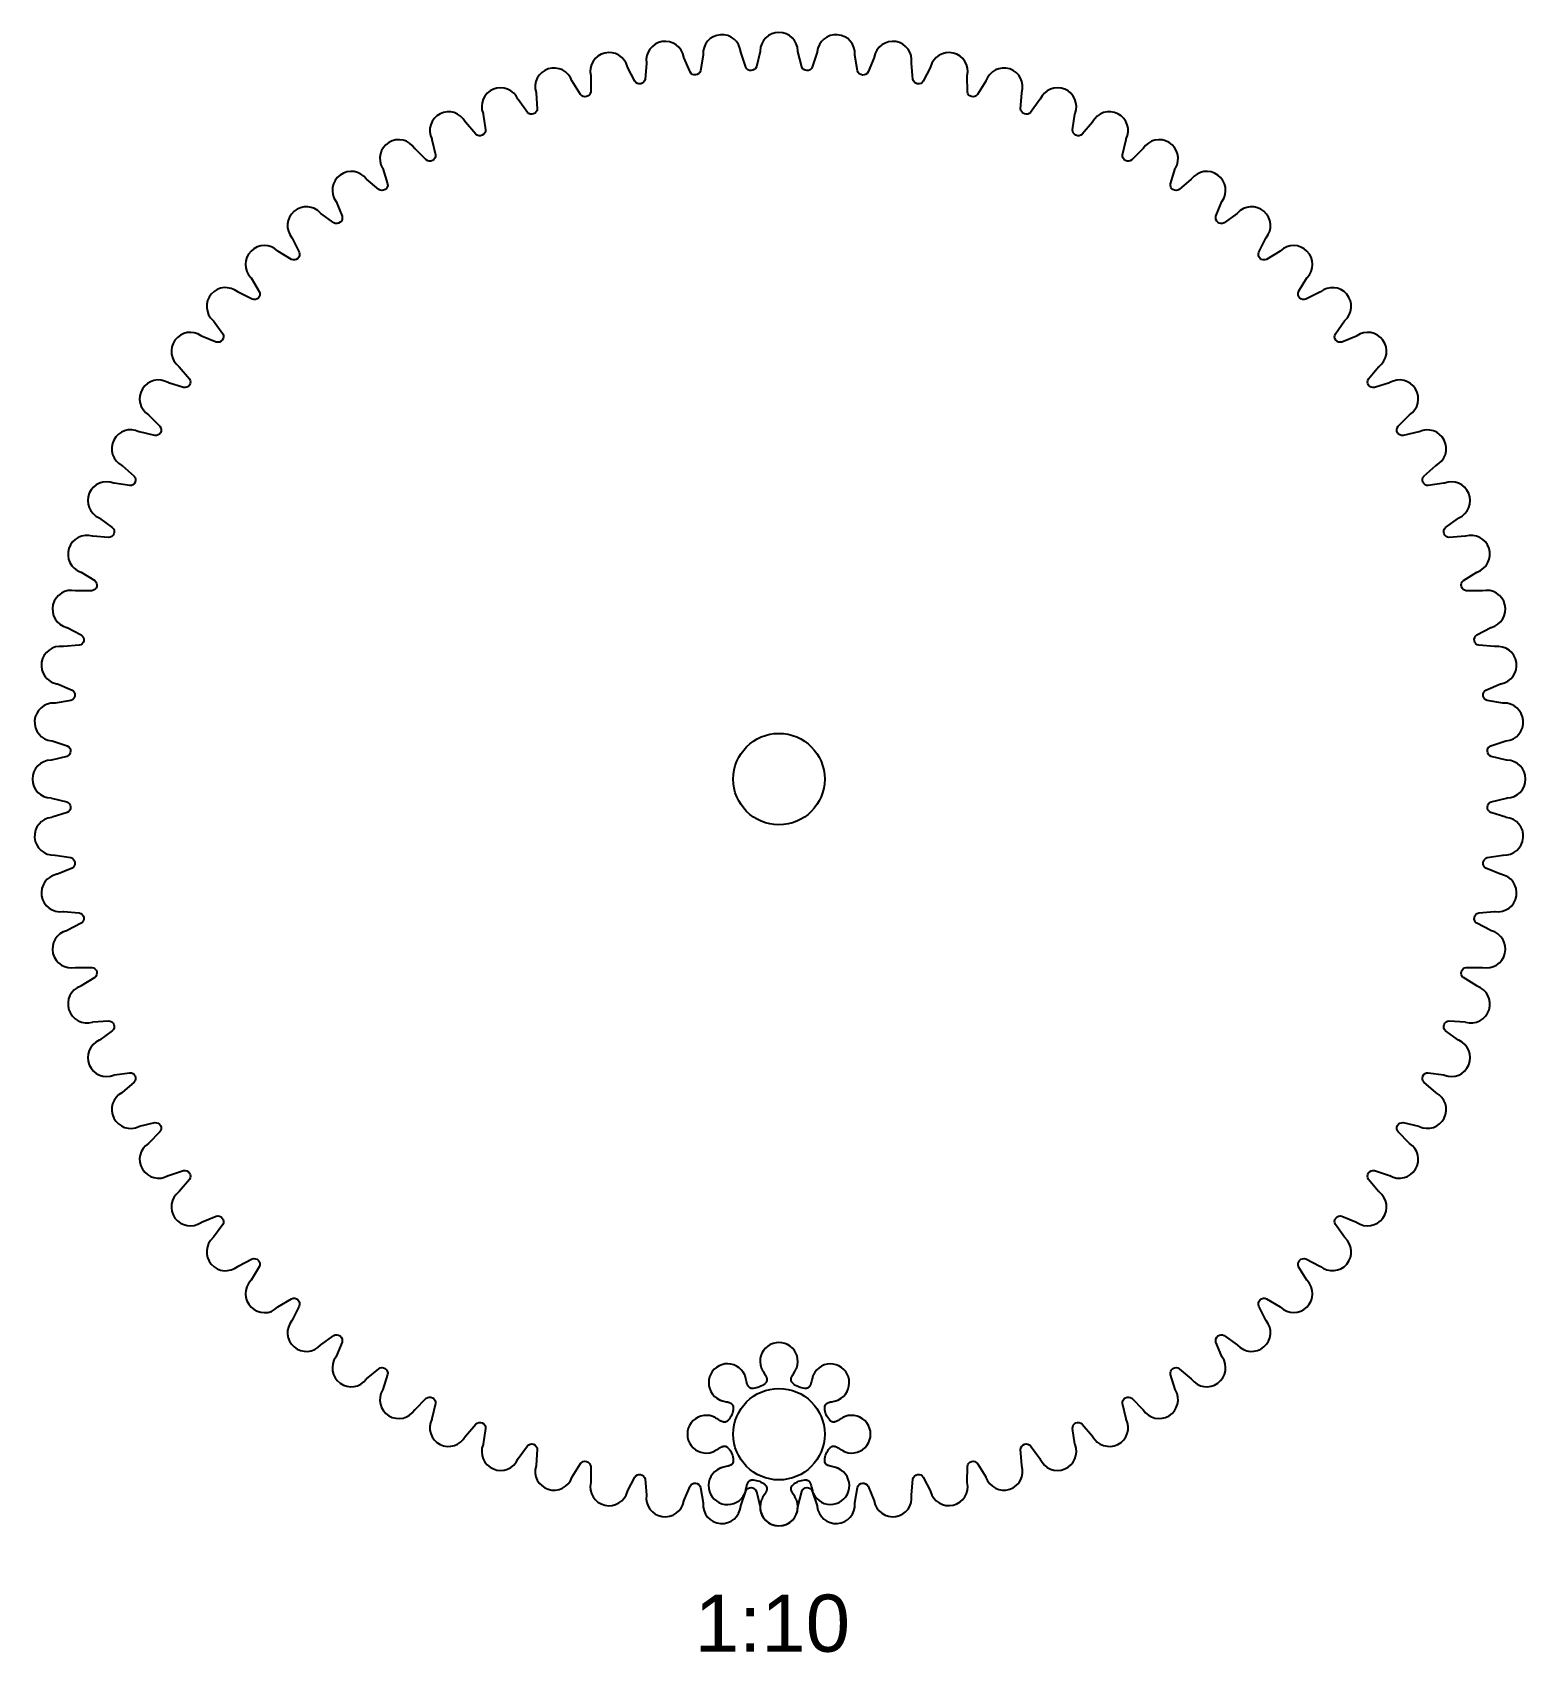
# Model space of a CAD drawing. Extents: x -10 to 1633, y -307 to 264.
# Drawn here: x 834.7 to 965.3, y -5.3 to 136.5 of the extents above; entities that cross this region are included whole.
import ezdxf

# ---------------------------------------------------------------- set-up
doc = ezdxf.new("R2010")
doc.units = 0
doc.layers.add('CNC_FRIENDLY_GEAR_COLLECTI', color=7, linetype='CONTINUOUS')
doc.styles.add('ARIAL_NORMAL', font='txt')

msp = doc.modelspace()

# ---------------------------------------------------------------- linework, layer by layer
at = {"layer": 'CNC_FRIENDLY_GEAR_COLLECTI'}
for points in [[(838.8, 59.44, -0.683393), (838.98, 58.54), (837.75, 57.9), (837.71, 57.89, 0.986273), (838.48, 54.68), (838.53, 54.68), (839.91, 54.67, -0.683393), (840.16, 53.79), (838.99, 53.06), (838.94, 53.04, 0.986273), (839.96, 49.9), (840.01, 49.91), (841.38, 50.01, -0.683393), (841.7, 49.14), (840.59, 48.32), (840.55, 48.3, 0.986273), (841.82, 45.25), (841.86, 45.27), (843.22, 45.47, -0.683393), (843.61, 44.63), (842.57, 43.73), (842.53, 43.71, 0.986273), (844.03, 40.77), (844.07, 40.78), (845.41, 41.1, -0.683393), (845.86, 40.29), (844.9, 39.31), (844.86, 39.28, 0.986273), (846.58, 36.47), (846.62, 36.49), (847.94, 36.9, -0.683393), (848.45, 36.14), (847.56, 35.08), (847.53, 35.05, 0.986273), (849.47, 32.38), (849.51, 32.4), (850.79, 32.92, -0.683393), (851.36, 32.2), (850.56, 31.08), (850.52, 31.04, 0.986273), (852.67, 28.53), (852.7, 28.56), (853.94, 29.18, -0.683393), (854.56, 28.5), (853.85, 27.32), (853.82, 27.28, 0.986273), (856.16, 24.95), (856.19, 24.98), (857.37, 25.69, -0.683393), (858.05, 25.06), (857.43, 23.83), (857.41, 23.79, 0.986273), (859.92, 21.65), (859.95, 21.68), (861.07, 22.48, -0.683393), (861.8, 21.91), (861.28, 20.64), (861.25, 20.6, 0.986273), (863.92, 18.66), (863.95, 18.69), (865.01, 19.58, -0.683393), (865.78, 19.07), (865.36, 17.75), (865.34, 17.71, 0.986273), (868.15, 15.99), (868.18, 16.02), (869.16, 16.99, -0.683393), (869.97, 16.54), (869.66, 15.2), (869.64, 15.15, 0.986273), (872.58, 13.66), (872.6, 13.69), (873.51, 14.74, -0.683393), (874.35, 14.35), (874.14, 12.99), (874.13, 12.94, 0.986273), (877.18, 11.68), (877.2, 11.72), (878.02, 12.83, -0.683393), (878.88, 12.51), (878.78, 11.14), (878.77, 11.09, 0.986273), (881.91, 10.07), (881.93, 10.11), (882.66, 11.28, -0.683393), (883.55, 11.03), (883.56, 9.65), (883.55, 9.61, 0.986273), (886.76, 8.84), (886.77, 8.88), (887.41, 10.1, -0.683393), (888.31, 9.93), (888.43, 8.55), (888.43, 8.51, 0.986273), (891.69, 7.99), (891.7, 8.03), (892.24, 9.3, -0.683393), (893.15, 9.2), (893.38, 7.84), (893.38, 7.79, 0.986273), (896.67, 7.53), (896.68, 7.58), (897.11, 8.88, -0.683393), (898.04, 8.85), (898.37, 7.51), (898.37, 7.46, 0.986273), (901.67, 7.46), (901.68, 7.51), (902.01, 8.85, -0.683393), (902.93, 8.88), (903.37, 7.58), (903.37, 7.53, 0.986273), (906.66, 7.79), (906.66, 7.84), (906.89, 9.2, -0.683393), (907.81, 9.3), (908.34, 8.03), (908.36, 7.99, 0.986273), (911.61, 8.51), (911.61, 8.55), (911.73, 9.93, -0.683393), (912.64, 10.1), (913.27, 8.88), (913.29, 8.84, 0.986273), (916.49, 9.61), (916.49, 9.65), (916.5, 11.03, -0.683393), (917.39, 11.28), (918.11, 10.11), (918.13, 10.07, 0.986273), (921.27, 11.09), (921.26, 11.14), (921.16, 12.51, -0.683393), (922.03, 12.83), (922.85, 11.72), (922.87, 11.68, 0.986273), (925.92, 12.94), (925.91, 12.99), (925.7, 14.35, -0.683393), (926.54, 14.74), (927.44, 13.69), (927.46, 13.66, 0.986273), (930.4, 15.15), (930.39, 15.2), (930.08, 16.54, -0.683393), (930.88, 16.99), (931.86, 16.02), (931.89, 15.99, 0.986273), (934.7, 17.71), (934.69, 17.75), (934.27, 19.07, -0.683393), (935.04, 19.58), (936.09, 18.69), (936.12, 18.66, 0.986273), (938.79, 20.6), (938.77, 20.64), (938.25, 21.91, -0.683393), (938.97, 22.48), (940.1, 21.68), (940.13, 21.65, 0.986273), (942.64, 23.79), (942.61, 23.83), (941.99, 25.06, -0.683393), (942.67, 25.69), (943.85, 24.98), (943.89, 24.95, 0.986273), (946.22, 27.28), (946.19, 27.32), (945.48, 28.5, -0.683393), (946.11, 29.18), (947.34, 28.56), (947.38, 28.53, 0.986273), (949.52, 31.04), (949.49, 31.08), (948.69, 32.2, -0.683393), (949.26, 32.92), (950.54, 32.4), (950.57, 32.38, 0.986273), (952.51, 35.05), (952.48, 35.08), (951.59, 36.14, -0.683393), (952.11, 36.9), (953.42, 36.49), (953.46, 36.47, 0.986273), (955.18, 39.28), (955.15, 39.31), (954.18, 40.29, -0.683393), (954.63, 41.1), (955.98, 40.78), (956.02, 40.77, 0.986273), (957.51, 43.71), (957.48, 43.73), (956.44, 44.63, -0.683393), (956.82, 45.47), (958.19, 45.27), (958.23, 45.25, 0.986273), (959.49, 48.3), (959.45, 48.32), (958.34, 49.14, -0.683393), (958.66, 50.01), (960.04, 49.91), (960.08, 49.9, 0.986273), (961.1, 53.04), (961.06, 53.06), (959.89, 53.79, -0.683393), (960.14, 54.67), (961.52, 54.68), (961.56, 54.68, 0.986273), (962.33, 57.89), (962.29, 57.9), (961.07, 58.54, -0.683393), (961.25, 59.44), (962.62, 59.56), (962.67, 59.56, 0.986273), (963.18, 62.82), (963.14, 62.83), (961.87, 63.37, -0.683393), (961.98, 64.28), (963.34, 64.51), (963.38, 64.51, 0.986273), (963.64, 67.8), (963.6, 67.81), (962.29, 68.24, -0.683393), (962.32, 69.16), (963.66, 69.49), (963.71, 69.5, 0.986273), (963.71, 72.8), (963.66, 72.8), (962.32, 73.14, -0.683393), (962.29, 74.06), (963.6, 74.49), (963.64, 74.5, 0.986273), (963.38, 77.79), (963.34, 77.79), (961.98, 78.02, -0.683393), (961.87, 78.93), (963.14, 79.47), (963.18, 79.48, 0.986273), (962.67, 82.74), (962.62, 82.74), (961.25, 82.86, -0.683393), (961.07, 83.76), (962.29, 84.4), (962.33, 84.41, 0.986273), (961.56, 87.62), (961.52, 87.61), (960.14, 87.63, -0.683393), (959.89, 88.51), (961.06, 89.24), (961.1, 89.26, 0.986273), (960.08, 92.4), (960.04, 92.39), (958.66, 92.29, -0.683393), (958.34, 93.16), (959.45, 93.98), (959.49, 94, 0.986273), (958.23, 97.04), (958.19, 97.03), (956.82, 96.83, -0.683393), (956.44, 97.66), (957.48, 98.57), (957.51, 98.59, 0.986273), (956.02, 101.53), (955.98, 101.52), (954.63, 101.2, -0.683393), (954.18, 102.01), (955.15, 102.99), (955.18, 103.02, 0.986273), (953.46, 105.83), (953.42, 105.81), (952.11, 105.4, -0.683393), (951.59, 106.16), (952.48, 107.22), (952.51, 107.25, 0.986273), (950.57, 109.92), (950.54, 109.89), (949.26, 109.38, -0.683393), (948.69, 110.1), (949.49, 111.22), (949.52, 111.25, 0.986273), (947.38, 113.76), (947.34, 113.74), (946.11, 113.12, -0.683393), (945.48, 113.8), (946.19, 114.98), (946.22, 115.01, 0.986273), (943.89, 117.35), (943.85, 117.32), (942.67, 116.61, -0.683393), (941.99, 117.23), (942.61, 118.47), (942.64, 118.5, 0.986273), (940.13, 120.65), (940.1, 120.62), (938.97, 119.81, -0.683393), (938.25, 120.39), (938.77, 121.66), (938.79, 121.7, 0.986273), (936.12, 123.64), (936.09, 123.61), (935.04, 122.72, -0.683393), (934.27, 123.23), (934.69, 124.55), (934.7, 124.59, 0.986273), (931.89, 126.31), (931.86, 126.28), (930.88, 125.31, -0.683393), (930.08, 125.76), (930.39, 127.1), (930.4, 127.14, 0.986273), (927.46, 128.64), (927.44, 128.6), (926.54, 127.56, -0.683393), (925.7, 127.95), (925.91, 129.31), (925.92, 129.36, 0.986273), (922.87, 130.62), (922.85, 130.58), (922.03, 129.47, -0.683393), (921.16, 129.79), (921.26, 131.16), (921.27, 131.21, 0.986273), (918.13, 132.23), (918.11, 132.19), (917.39, 131.02, -0.683393), (916.5, 131.27), (916.49, 132.65), (916.49, 132.69, 0.986273), (913.29, 133.46), (913.27, 133.42), (912.64, 132.19, -0.683393), (911.73, 132.37), (911.61, 133.75), (911.61, 133.79, 0.986273), (908.36, 134.31), (908.34, 134.27), (907.81, 133, -0.683393), (906.89, 133.1), (906.66, 134.46), (906.66, 134.51, 0.986273), (903.37, 134.77), (903.37, 134.72), (902.93, 133.42, -0.683393), (902.01, 133.45), (901.68, 134.79), (901.67, 134.83, 0.986273), (898.37, 134.83), (898.37, 134.79), (898.04, 133.45, -0.683393), (897.11, 133.42), (896.68, 134.72), (896.67, 134.77, 0.986273), (893.38, 134.51), (893.38, 134.46), (893.15, 133.1, -0.683393), (892.24, 133), (891.7, 134.27), (891.69, 134.31, 0.986273), (888.43, 133.79), (888.43, 133.75), (888.31, 132.37, -0.683393), (887.41, 132.19), (886.77, 133.42), (886.76, 133.46, 0.986273), (883.55, 132.69), (883.56, 132.65), (883.55, 131.27, -0.683393), (882.66, 131.02), (881.93, 132.19), (881.91, 132.23, 0.986273), (878.77, 131.21), (878.78, 131.16), (878.88, 129.79, -0.683393), (878.02, 129.47), (877.2, 130.58), (877.18, 130.62, 0.986273), (874.13, 129.36), (874.14, 129.31), (874.35, 127.95, -0.683393), (873.51, 127.56), (872.6, 128.6), (872.58, 128.64, 0.986273), (869.64, 127.14), (869.66, 127.1), (869.97, 125.76, -0.683393), (869.16, 125.31), (868.18, 126.28), (868.15, 126.31, 0.986273), (865.34, 124.59), (865.36, 124.55), (865.78, 123.23, -0.683393), (865.01, 122.72), (863.95, 123.61), (863.92, 123.64, 0.986273), (861.25, 121.7), (861.28, 121.66), (861.8, 120.39, -0.683393), (861.07, 119.81), (859.95, 120.62), (859.92, 120.65, 0.986273), (857.41, 118.5), (857.43, 118.47), (858.05, 117.23, -0.683393), (857.37, 116.61), (856.19, 117.32), (856.16, 117.35, 0.986273), (853.82, 115.01), (853.85, 114.98), (854.56, 113.8, -0.683393), (853.94, 113.12), (852.7, 113.74), (852.67, 113.76, 0.986273), (850.52, 111.25), (850.56, 111.22), (851.36, 110.1, -0.683393), (850.79, 109.38), (849.51, 109.89), (849.47, 109.92, 0.986273), (847.53, 107.25), (847.56, 107.22), (848.45, 106.16, -0.683393), (847.94, 105.4), (846.62, 105.81), (846.58, 105.83, 0.986273), (844.86, 103.02), (844.9, 102.99), (845.86, 102.01, -0.683393), (845.41, 101.2), (844.07, 101.52), (844.03, 101.53, 0.986273), (842.53, 98.59), (842.57, 98.57), (843.61, 97.66, -0.683393), (843.22, 96.83), (841.86, 97.03), (841.82, 97.04, 0.986273), (840.55, 94), (840.59, 93.98), (841.7, 93.16, -0.683393), (841.38, 92.29), (840.01, 92.39), (839.96, 92.4, 0.986273), (838.94, 89.26), (838.99, 89.24), (840.16, 88.51, -0.683393), (839.91, 87.63), (838.53, 87.61), (838.48, 87.62, 0.986273), (837.71, 84.41), (837.75, 84.4), (838.98, 83.76, -0.683393), (838.8, 82.86), (837.42, 82.74), (837.38, 82.74, 0.986273), (836.86, 79.48), (836.91, 79.47), (838.18, 78.93, -0.683393), (838.07, 78.02), (836.71, 77.79), (836.66, 77.79, 0.986273), (836.4, 74.5), (836.45, 74.49), (837.76, 74.06, -0.683393), (837.72, 73.14), (836.38, 72.8), (836.34, 72.8, 0.986273), (836.34, 69.5), (836.38, 69.49), (837.72, 69.16, -0.683393), (837.76, 68.24), (836.45, 67.81), (836.4, 67.8, 0.986273), (836.66, 64.51), (836.71, 64.51), (838.07, 64.28, -0.683393), (838.18, 63.37), (836.91, 62.83), (836.86, 62.82, 0.986273), (837.38, 59.56), (837.42, 59.56)], [(898.47, 8.05, 1.428148), (901.57, 8.05), (901.56, 8.09), (901.54, 8.13), (901.52, 8.18), (901.5, 8.22), (901.48, 8.26), (901.45, 8.3), (901.4, 8.39), (901.28, 8.58), (901.22, 8.68), (901.19, 8.72), (901.17, 8.77), (901.16, 8.8), (901.15, 8.82), (901.13, 8.85), (901.12, 8.87), (901.12, 8.89), (901.11, 8.92), (901.1, 8.94), (901.1, 8.95), (901.09, 8.96), (901.09, 8.97), (901.09, 8.99), (901.09, 9), (901.08, 9.01), (901.08, 9.02), (901.08, 9.03), (901.08, 9.04), (901.08, 9.05), (901.08, 9.06), (901.08, 9.08), (901.08, 9.09), (901.08, 9.1), (901.08, 9.11), (901.08, 9.12), (901.08, 9.13), (901.08, 9.14), (901.08, 9.15), (901.08, 9.16), (901.08, 9.17), (901.09, 9.18), (901.09, 9.19), (901.09, 9.2), (901.09, 9.21), (901.1, 9.22), (901.1, 9.23), (901.11, 9.24), (901.11, 9.25), (901.11, 9.25), (901.12, 9.26), (901.12, 9.27), (901.13, 9.28), (901.14, 9.29), (901.14, 9.3), (901.15, 9.31), (901.15, 9.32), (901.16, 9.32), (901.17, 9.33), (901.17, 9.34), (901.19, 9.36), (901.2, 9.37), (901.22, 9.39), (901.23, 9.4), (901.25, 9.42, -0.176327), (902.29, 9.85), (902.31, 9.85), (902.34, 9.85), (902.36, 9.85), (902.38, 9.85), (902.4, 9.85), (902.41, 9.85), (902.42, 9.85), (902.43, 9.85), (902.44, 9.84), (902.45, 9.84), (902.46, 9.84), (902.47, 9.84), (902.48, 9.84), (902.49, 9.83), (902.5, 9.83), (902.51, 9.83), (902.52, 9.82), (902.53, 9.82), (902.54, 9.81), (902.55, 9.81), (902.56, 9.81), (902.57, 9.8), (902.58, 9.8), (902.58, 9.79), (902.59, 9.78), (902.6, 9.78), (902.61, 9.77), (902.62, 9.77), (902.63, 9.76), (902.63, 9.75), (902.64, 9.75), (902.65, 9.74), (902.66, 9.73), (902.66, 9.72), (902.67, 9.71), (902.68, 9.7), (902.68, 9.7), (902.69, 9.69), (902.7, 9.68), (902.7, 9.67), (902.71, 9.66), (902.72, 9.65), (902.72, 9.64), (902.73, 9.63), (902.73, 9.62), (902.75, 9.6), (902.76, 9.57), (902.77, 9.55), (902.78, 9.53), (902.79, 9.5), (902.8, 9.48), (902.8, 9.45), (902.82, 9.4), (902.84, 9.34), (902.86, 9.23), (902.91, 9.02), (902.94, 8.92), (902.95, 8.87), (902.96, 8.82), (902.98, 8.78), (902.99, 8.74), (903.01, 8.69), (903.03, 8.65, 1.428148), (905.22, 10.85), (905.18, 10.87), (905.14, 10.88), (905.1, 10.9), (905.05, 10.91), (905.01, 10.93), (904.96, 10.94), (904.86, 10.97), (904.64, 11.01), (904.53, 11.04), (904.48, 11.06), (904.43, 11.07), (904.4, 11.08), (904.38, 11.09), (904.35, 11.1), (904.33, 11.11), (904.3, 11.12), (904.28, 11.13), (904.26, 11.14), (904.25, 11.15), (904.24, 11.15), (904.23, 11.16), (904.22, 11.17), (904.21, 11.17), (904.2, 11.18), (904.19, 11.18), (904.18, 11.19), (904.17, 11.2), (904.16, 11.21), (904.15, 11.21), (904.15, 11.22), (904.14, 11.23), (904.13, 11.23), (904.12, 11.24), (904.12, 11.25), (904.11, 11.26), (904.1, 11.27), (904.1, 11.27), (904.09, 11.28), (904.09, 11.29), (904.08, 11.3), (904.08, 11.31), (904.07, 11.32), (904.07, 11.33), (904.06, 11.34), (904.06, 11.35), (904.05, 11.35), (904.05, 11.36), (904.05, 11.37), (904.04, 11.38), (904.04, 11.39), (904.04, 11.4), (904.04, 11.41), (904.03, 11.42), (904.03, 11.43), (904.03, 11.44), (904.03, 11.46), (904.03, 11.47), (904.03, 11.48), (904.03, 11.5), (904.02, 11.52), (904.02, 11.54), (904.03, 11.56), (904.03, 11.58, -0.176327), (904.46, 12.63), (904.47, 12.64), (904.49, 12.66), (904.5, 12.67), (904.52, 12.69), (904.54, 12.7), (904.54, 12.71), (904.55, 12.72), (904.56, 12.72), (904.57, 12.73), (904.58, 12.74), (904.59, 12.74), (904.59, 12.75), (904.6, 12.75), (904.61, 12.76), (904.62, 12.76), (904.63, 12.77), (904.64, 12.77), (904.65, 12.77), (904.66, 12.78), (904.67, 12.78), (904.68, 12.78), (904.69, 12.79), (904.7, 12.79), (904.71, 12.79), (904.72, 12.79), (904.73, 12.8), (904.74, 12.8), (904.75, 12.8), (904.76, 12.8), (904.77, 12.8), (904.78, 12.8), (904.79, 12.8), (904.8, 12.8), (904.81, 12.8), (904.82, 12.8), (904.83, 12.8), (904.84, 12.8), (904.86, 12.79), (904.87, 12.79), (904.88, 12.79), (904.89, 12.79), (904.9, 12.79), (904.91, 12.78), (904.92, 12.78), (904.94, 12.78), (904.96, 12.77), (904.98, 12.76), (905.01, 12.75), (905.03, 12.74), (905.05, 12.73), (905.08, 12.72), (905.1, 12.71), (905.15, 12.68), (905.2, 12.65), (905.3, 12.59), (905.48, 12.48), (905.57, 12.42), (905.62, 12.4), (905.66, 12.38), (905.7, 12.35), (905.74, 12.34), (905.78, 12.32), (905.82, 12.3, 1.428148), (905.82, 15.4), (905.78, 15.39), (905.74, 15.37), (905.7, 15.35), (905.66, 15.33), (905.62, 15.31), (905.57, 15.29), (905.48, 15.23), (905.3, 15.11), (905.2, 15.05), (905.15, 15.03), (905.1, 15), (905.08, 14.99), (905.05, 14.98), (905.03, 14.97), (905.01, 14.96), (904.98, 14.95), (904.96, 14.94), (904.94, 14.93), (904.92, 14.93), (904.91, 14.92), (904.9, 14.92), (904.89, 14.92), (904.88, 14.92), (904.87, 14.91), (904.86, 14.91), (904.84, 14.91), (904.83, 14.91), (904.82, 14.91), (904.81, 14.91), (904.8, 14.91), (904.79, 14.91), (904.78, 14.91), (904.77, 14.91), (904.76, 14.91), (904.75, 14.91), (904.74, 14.91), (904.73, 14.91), (904.72, 14.91), (904.71, 14.92), (904.7, 14.92), (904.69, 14.92), (904.68, 14.92), (904.67, 14.93), (904.66, 14.93), (904.65, 14.93), (904.64, 14.94), (904.63, 14.94), (904.62, 14.95), (904.61, 14.95), (904.6, 14.96), (904.59, 14.96), (904.59, 14.97), (904.58, 14.97), (904.57, 14.98), (904.56, 14.98), (904.55, 14.99), (904.54, 15), (904.54, 15), (904.52, 15.02), (904.5, 15.03), (904.49, 15.05), (904.47, 15.06), (904.46, 15.08, -0.176327), (904.03, 16.12), (904.03, 16.14), (904.02, 16.17), (904.02, 16.19), (904.03, 16.21), (904.03, 16.23), (904.03, 16.24), (904.03, 16.25), (904.03, 16.26), (904.03, 16.27), (904.03, 16.28), (904.04, 16.29), (904.04, 16.3), (904.04, 16.31), (904.04, 16.32), (904.05, 16.33), (904.05, 16.34), (904.05, 16.35), (904.06, 16.36), (904.06, 16.37), (904.07, 16.38), (904.07, 16.39), (904.08, 16.4), (904.08, 16.41), (904.09, 16.42), (904.09, 16.42), (904.1, 16.43), (904.1, 16.44), (904.11, 16.45), (904.12, 16.46), (904.12, 16.46), (904.13, 16.47), (904.14, 16.48), (904.15, 16.49), (904.15, 16.49), (904.16, 16.5), (904.17, 16.51), (904.18, 16.52), (904.19, 16.52), (904.2, 16.53), (904.21, 16.54), (904.22, 16.54), (904.23, 16.55), (904.24, 16.55), (904.25, 16.56), (904.26, 16.57), (904.28, 16.58), (904.3, 16.59), (904.33, 16.6), (904.35, 16.61), (904.38, 16.62), (904.4, 16.63), (904.43, 16.64), (904.48, 16.65), (904.53, 16.67), (904.64, 16.69), (904.86, 16.74), (904.96, 16.77), (905.01, 16.78), (905.05, 16.79), (905.1, 16.81), (905.14, 16.82), (905.18, 16.84), (905.22, 16.86, 1.428148), (903.03, 19.05), (903.01, 19.01), (902.99, 18.97), (902.98, 18.93), (902.96, 18.88), (902.95, 18.84), (902.94, 18.79), (902.91, 18.69), (902.86, 18.47), (902.84, 18.36), (902.82, 18.31), (902.8, 18.26), (902.8, 18.23), (902.79, 18.21), (902.78, 18.18), (902.77, 18.16), (902.76, 18.13), (902.75, 18.11), (902.73, 18.09), (902.73, 18.08), (902.72, 18.07), (902.72, 18.06), (902.71, 18.05), (902.7, 18.04), (902.7, 18.03), (902.69, 18.02), (902.68, 18.01), (902.68, 18), (902.67, 17.99), (902.66, 17.99), (902.66, 17.98), (902.65, 17.97), (902.64, 17.96), (902.63, 17.95), (902.63, 17.95), (902.62, 17.94), (902.61, 17.93), (902.6, 17.93), (902.59, 17.92), (902.58, 17.92), (902.58, 17.91), (902.57, 17.91), (902.56, 17.9), (902.55, 17.9), (902.54, 17.89), (902.53, 17.89), (902.52, 17.88), (902.51, 17.88), (902.5, 17.88), (902.49, 17.87), (902.48, 17.87), (902.47, 17.87), (902.46, 17.87), (902.45, 17.87), (902.44, 17.86), (902.43, 17.86), (902.42, 17.86), (902.41, 17.86), (902.4, 17.86), (902.38, 17.86), (902.36, 17.86), (902.34, 17.86), (902.31, 17.86), (902.29, 17.86, -0.176327), (901.25, 18.29), (901.23, 18.3), (901.22, 18.32), (901.2, 18.33), (901.19, 18.35), (901.17, 18.37), (901.17, 18.37), (901.16, 18.38), (901.15, 18.39), (901.15, 18.4), (901.14, 18.41), (901.14, 18.42), (901.13, 18.43), (901.12, 18.43), (901.12, 18.44), (901.11, 18.45), (901.11, 18.46), (901.11, 18.47), (901.1, 18.48), (901.1, 18.49), (901.09, 18.5), (901.09, 18.51), (901.09, 18.52), (901.09, 18.53), (901.08, 18.54), (901.08, 18.55), (901.08, 18.56), (901.08, 18.57), (901.08, 18.58), (901.08, 18.59), (901.08, 18.6), (901.08, 18.61), (901.08, 18.62), (901.08, 18.63), (901.08, 18.64), (901.08, 18.65), (901.08, 18.66), (901.08, 18.68), (901.08, 18.69), (901.08, 18.7), (901.09, 18.71), (901.09, 18.72), (901.09, 18.73), (901.09, 18.74), (901.1, 18.76), (901.1, 18.77), (901.11, 18.79), (901.12, 18.81), (901.12, 18.84), (901.13, 18.86), (901.15, 18.89), (901.16, 18.91), (901.17, 18.93), (901.19, 18.98), (901.22, 19.03), (901.28, 19.13), (901.4, 19.32), (901.45, 19.4), (901.48, 19.45), (901.5, 19.49), (901.52, 19.53), (901.54, 19.57), (901.56, 19.61), (901.57, 19.66, 1.428148), (898.47, 19.66), (898.49, 19.61), (898.5, 19.57), (898.52, 19.53), (898.54, 19.49), (898.57, 19.45), (898.59, 19.4), (898.64, 19.32), (898.76, 19.13), (898.82, 19.03), (898.85, 18.98), (898.88, 18.93), (898.89, 18.91), (898.9, 18.89), (898.91, 18.86), (898.92, 18.84), (898.93, 18.81), (898.94, 18.79), (898.94, 18.77), (898.95, 18.76), (898.95, 18.74), (898.95, 18.73), (898.96, 18.72), (898.96, 18.71), (898.96, 18.7), (898.96, 18.69), (898.97, 18.68), (898.97, 18.66), (898.97, 18.65), (898.97, 18.64), (898.97, 18.63), (898.97, 18.62), (898.97, 18.61), (898.97, 18.6), (898.97, 18.59), (898.97, 18.58), (898.97, 18.57), (898.96, 18.56), (898.96, 18.55), (898.96, 18.54), (898.96, 18.53), (898.96, 18.52), (898.95, 18.51), (898.95, 18.5), (898.95, 18.49), (898.94, 18.48), (898.94, 18.47), (898.93, 18.46), (898.93, 18.45), (898.93, 18.44), (898.92, 18.43), (898.92, 18.43), (898.91, 18.42), (898.9, 18.41), (898.9, 18.4), (898.89, 18.39), (898.89, 18.38), (898.88, 18.37), (898.87, 18.37), (898.86, 18.35), (898.84, 18.33), (898.83, 18.32), (898.81, 18.3), (898.8, 18.29, -0.176327), (897.75, 17.86), (897.73, 17.86), (897.71, 17.86), (897.69, 17.86), (897.67, 17.86), (897.64, 17.86), (897.63, 17.86), (897.62, 17.86), (897.61, 17.86), (897.6, 17.86), (897.59, 17.87), (897.58, 17.87), (897.57, 17.87), (897.56, 17.87), (897.55, 17.87), (897.54, 17.88), (897.53, 17.88), (897.52, 17.88), (897.51, 17.89), (897.5, 17.89), (897.5, 17.9), (897.49, 17.9), (897.48, 17.91), (897.47, 17.91), (897.46, 17.92), (897.45, 17.92), (897.44, 17.93), (897.44, 17.93), (897.43, 17.94), (897.42, 17.95), (897.41, 17.95), (897.4, 17.96), (897.4, 17.97), (897.39, 17.98), (897.38, 17.99), (897.37, 17.99), (897.37, 18), (897.36, 18.01), (897.35, 18.02), (897.35, 18.03), (897.34, 18.04), (897.33, 18.05), (897.33, 18.06), (897.32, 18.07), (897.32, 18.08), (897.31, 18.09), (897.3, 18.11), (897.29, 18.13), (897.28, 18.16), (897.27, 18.18), (897.26, 18.21), (897.25, 18.23), (897.24, 18.26), (897.22, 18.31), (897.21, 18.36), (897.18, 18.47), (897.13, 18.69), (897.11, 18.79), (897.1, 18.84), (897.08, 18.88), (897.07, 18.93), (897.05, 18.97), (897.03, 19.01), (897.02, 19.05, 1.428148), (894.82, 16.86), (894.86, 16.84), (894.9, 16.82), (894.95, 16.81), (894.99, 16.79), (895.04, 16.78), (895.09, 16.77), (895.19, 16.74), (895.4, 16.69), (895.51, 16.67), (895.57, 16.65), (895.62, 16.64), (895.64, 16.63), (895.67, 16.62), (895.69, 16.61), (895.72, 16.6), (895.74, 16.59), (895.76, 16.58), (895.79, 16.57), (895.8, 16.56), (895.81, 16.55), (895.82, 16.55), (895.83, 16.54), (895.84, 16.54), (895.85, 16.53), (895.86, 16.52), (895.86, 16.52), (895.87, 16.51), (895.88, 16.5), (895.89, 16.49), (895.9, 16.49), (895.91, 16.48), (895.91, 16.47), (895.92, 16.46), (895.93, 16.46), (895.93, 16.45), (895.94, 16.44), (895.95, 16.43), (895.95, 16.42), (895.96, 16.42), (895.96, 16.41), (895.97, 16.4), (895.97, 16.39), (895.98, 16.38), (895.98, 16.37), (895.99, 16.36), (895.99, 16.35), (895.99, 16.34), (896, 16.33), (896, 16.32), (896, 16.31), (896.01, 16.3), (896.01, 16.29), (896.01, 16.28), (896.01, 16.27), (896.01, 16.26), (896.02, 16.25), (896.02, 16.24), (896.02, 16.23), (896.02, 16.21), (896.02, 16.19), (896.02, 16.17), (896.02, 16.14), (896.02, 16.12, -0.176327), (895.59, 15.08), (895.57, 15.06), (895.56, 15.05), (895.54, 15.03), (895.53, 15.02), (895.51, 15), (895.5, 15), (895.49, 14.99), (895.48, 14.98), (895.48, 14.98), (895.47, 14.97), (895.46, 14.97), (895.45, 14.96), (895.44, 14.96), (895.43, 14.95), (895.42, 14.95), (895.41, 14.94), (895.41, 14.94), (895.4, 14.93), (895.39, 14.93), (895.38, 14.93), (895.37, 14.92), (895.36, 14.92), (895.35, 14.92), (895.34, 14.92), (895.33, 14.91), (895.32, 14.91), (895.31, 14.91), (895.3, 14.91), (895.29, 14.91), (895.28, 14.91), (895.27, 14.91), (895.25, 14.91), (895.24, 14.91), (895.23, 14.91), (895.22, 14.91), (895.21, 14.91), (895.2, 14.91), (895.19, 14.91), (895.18, 14.91), (895.17, 14.92), (895.15, 14.92), (895.14, 14.92), (895.13, 14.92), (895.12, 14.93), (895.11, 14.93), (895.09, 14.94), (895.06, 14.95), (895.04, 14.96), (895.01, 14.97), (894.99, 14.98), (894.97, 14.99), (894.94, 15), (894.89, 15.03), (894.84, 15.05), (894.75, 15.11), (894.56, 15.23), (894.47, 15.29), (894.43, 15.31), (894.39, 15.33), (894.34, 15.35), (894.3, 15.37), (894.26, 15.39), (894.22, 15.4, 1.428148), (894.22, 12.3), (894.26, 12.32), (894.3, 12.34), (894.34, 12.35), (894.39, 12.38), (894.43, 12.4), (894.47, 12.42), (894.56, 12.48), (894.75, 12.59), (894.84, 12.65), (894.89, 12.68), (894.94, 12.71), (894.97, 12.72), (894.99, 12.73), (895.01, 12.74), (895.04, 12.75), (895.06, 12.76), (895.09, 12.77), (895.11, 12.78), (895.12, 12.78), (895.13, 12.78), (895.14, 12.79), (895.15, 12.79), (895.17, 12.79), (895.18, 12.79), (895.19, 12.79), (895.2, 12.8), (895.21, 12.8), (895.22, 12.8), (895.23, 12.8), (895.24, 12.8), (895.25, 12.8), (895.27, 12.8), (895.28, 12.8), (895.29, 12.8), (895.3, 12.8), (895.31, 12.8), (895.32, 12.8), (895.33, 12.79), (895.34, 12.79), (895.35, 12.79), (895.36, 12.79), (895.37, 12.78), (895.38, 12.78), (895.39, 12.78), (895.4, 12.77), (895.41, 12.77), (895.41, 12.77), (895.42, 12.76), (895.43, 12.76), (895.44, 12.75), (895.45, 12.75), (895.46, 12.74), (895.47, 12.74), (895.48, 12.73), (895.48, 12.72), (895.49, 12.72), (895.5, 12.71), (895.51, 12.7), (895.53, 12.69), (895.54, 12.67), (895.56, 12.66), (895.57, 12.64), (895.59, 12.63, -0.176327), (896.02, 11.58), (896.02, 11.56), (896.02, 11.54), (896.02, 11.52), (896.02, 11.5), (896.02, 11.48), (896.02, 11.47), (896.02, 11.46), (896.01, 11.44), (896.01, 11.43), (896.01, 11.42), (896.01, 11.41), (896.01, 11.4), (896, 11.39), (896, 11.38), (896, 11.37), (895.99, 11.36), (895.99, 11.35), (895.99, 11.35), (895.98, 11.34), (895.98, 11.33), (895.97, 11.32), (895.97, 11.31), (895.96, 11.3), (895.96, 11.29), (895.95, 11.28), (895.95, 11.27), (895.94, 11.27), (895.93, 11.26), (895.93, 11.25), (895.92, 11.24), (895.91, 11.23), (895.91, 11.23), (895.9, 11.22), (895.89, 11.21), (895.88, 11.21), (895.87, 11.2), (895.86, 11.19), (895.86, 11.18), (895.85, 11.18), (895.84, 11.17), (895.83, 11.17), (895.82, 11.16), (895.81, 11.15), (895.8, 11.15), (895.79, 11.14), (895.76, 11.13), (895.74, 11.12), (895.72, 11.11), (895.69, 11.1), (895.67, 11.09), (895.64, 11.08), (895.62, 11.07), (895.57, 11.06), (895.51, 11.04), (895.4, 11.01), (895.19, 10.97), (895.09, 10.94), (895.04, 10.93), (894.99, 10.91), (894.95, 10.9), (894.9, 10.88), (894.86, 10.87), (894.82, 10.85, 1.428148), (897.02, 8.65), (897.03, 8.69), (897.05, 8.74), (897.07, 8.78), (897.08, 8.82), (897.1, 8.87), (897.11, 8.92), (897.13, 9.02), (897.18, 9.23), (897.21, 9.34), (897.22, 9.4), (897.24, 9.45), (897.25, 9.48), (897.26, 9.5), (897.27, 9.53), (897.28, 9.55), (897.29, 9.57), (897.3, 9.6), (897.31, 9.62), (897.32, 9.63), (897.32, 9.64), (897.33, 9.65), (897.33, 9.66), (897.34, 9.67), (897.35, 9.68), (897.35, 9.69), (897.36, 9.7), (897.37, 9.7), (897.37, 9.71), (897.38, 9.72), (897.39, 9.73), (897.4, 9.74), (897.4, 9.75), (897.41, 9.75), (897.42, 9.76), (897.43, 9.77), (897.44, 9.77), (897.44, 9.78), (897.45, 9.78), (897.46, 9.79), (897.47, 9.8), (897.48, 9.8), (897.49, 9.81), (897.5, 9.81), (897.5, 9.81), (897.51, 9.82), (897.52, 9.82), (897.53, 9.83), (897.54, 9.83), (897.55, 9.83), (897.56, 9.84), (897.57, 9.84), (897.58, 9.84), (897.59, 9.84), (897.6, 9.84), (897.61, 9.85), (897.62, 9.85), (897.63, 9.85), (897.64, 9.85), (897.67, 9.85), (897.69, 9.85), (897.71, 9.85), (897.73, 9.85), (897.75, 9.85, -0.176327), (898.8, 9.42), (898.81, 9.4), (898.83, 9.39), (898.84, 9.37), (898.86, 9.36), (898.87, 9.34), (898.88, 9.33), (898.89, 9.32), (898.89, 9.32), (898.9, 9.31), (898.9, 9.3), (898.91, 9.29), (898.92, 9.28), (898.92, 9.27), (898.93, 9.26), (898.93, 9.25), (898.93, 9.25), (898.94, 9.24), (898.94, 9.23), (898.95, 9.22), (898.95, 9.21), (898.95, 9.2), (898.96, 9.19), (898.96, 9.18), (898.96, 9.17), (898.96, 9.16), (898.96, 9.15), (898.97, 9.14), (898.97, 9.13), (898.97, 9.12), (898.97, 9.11), (898.97, 9.1), (898.97, 9.09), (898.97, 9.08), (898.97, 9.06), (898.97, 9.05), (898.97, 9.04), (898.97, 9.03), (898.96, 9.02), (898.96, 9.01), (898.96, 9), (898.96, 8.99), (898.95, 8.97), (898.95, 8.96), (898.95, 8.95), (898.94, 8.94), (898.94, 8.92), (898.93, 8.89), (898.92, 8.87), (898.91, 8.85), (898.9, 8.82), (898.89, 8.8), (898.88, 8.77), (898.85, 8.72), (898.82, 8.68), (898.76, 8.58), (898.64, 8.39), (898.59, 8.3), (898.57, 8.26), (898.54, 8.22), (898.52, 8.18), (898.5, 8.13), (898.49, 8.09)]]:
    msp.add_lwpolyline(points, format="xyb", close=True, dxfattribs=at)
for centre in [(900.02, 71.15), (900.02, 13.85)]:
    msp.add_circle(centre, 4, dxfattribs=at)

# ---------------------------------------------------------------- texts
at = {"layer": 'CNC_FRIENDLY_GEAR_COLLECTI', "linetype": 'CONTINUOUS', "style": 'ARIAL_NORMAL'}
msp.add_text('1:10', height=5, dxfattribs=at).set_placement((892.65, -5.18))

doc.saveas('drawing.dxf')
